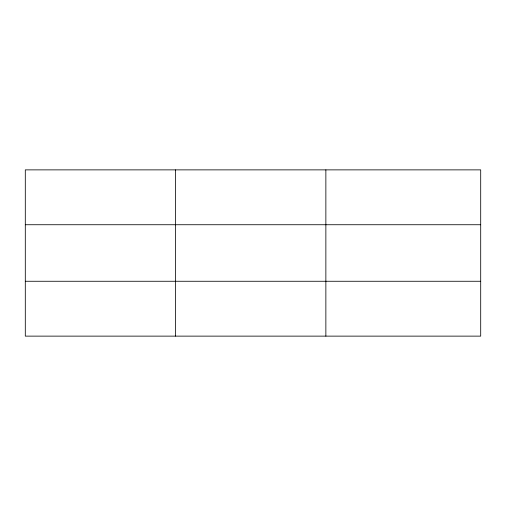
<?xml version="1.0" encoding="UTF-8"?>
<svg xmlns="http://www.w3.org/2000/svg" width="506" height="506" viewBox="0 0 506 506"><rect width="100%" height="100%" fill="white"/><g stroke="black" fill="none" stroke-linecap="round" stroke-linejoin="round"><path stroke-width="0.76" d="M175.582 336.129L175.582 169.871M325.864 336.129L325.864 169.871M480.7 281.266L480.7 336.129L25.3 336.129L25.3 169.871L480.7 169.871L480.7 281.266L25.3 281.266M25.3 224.734L480.7 224.734"/></g></svg>
